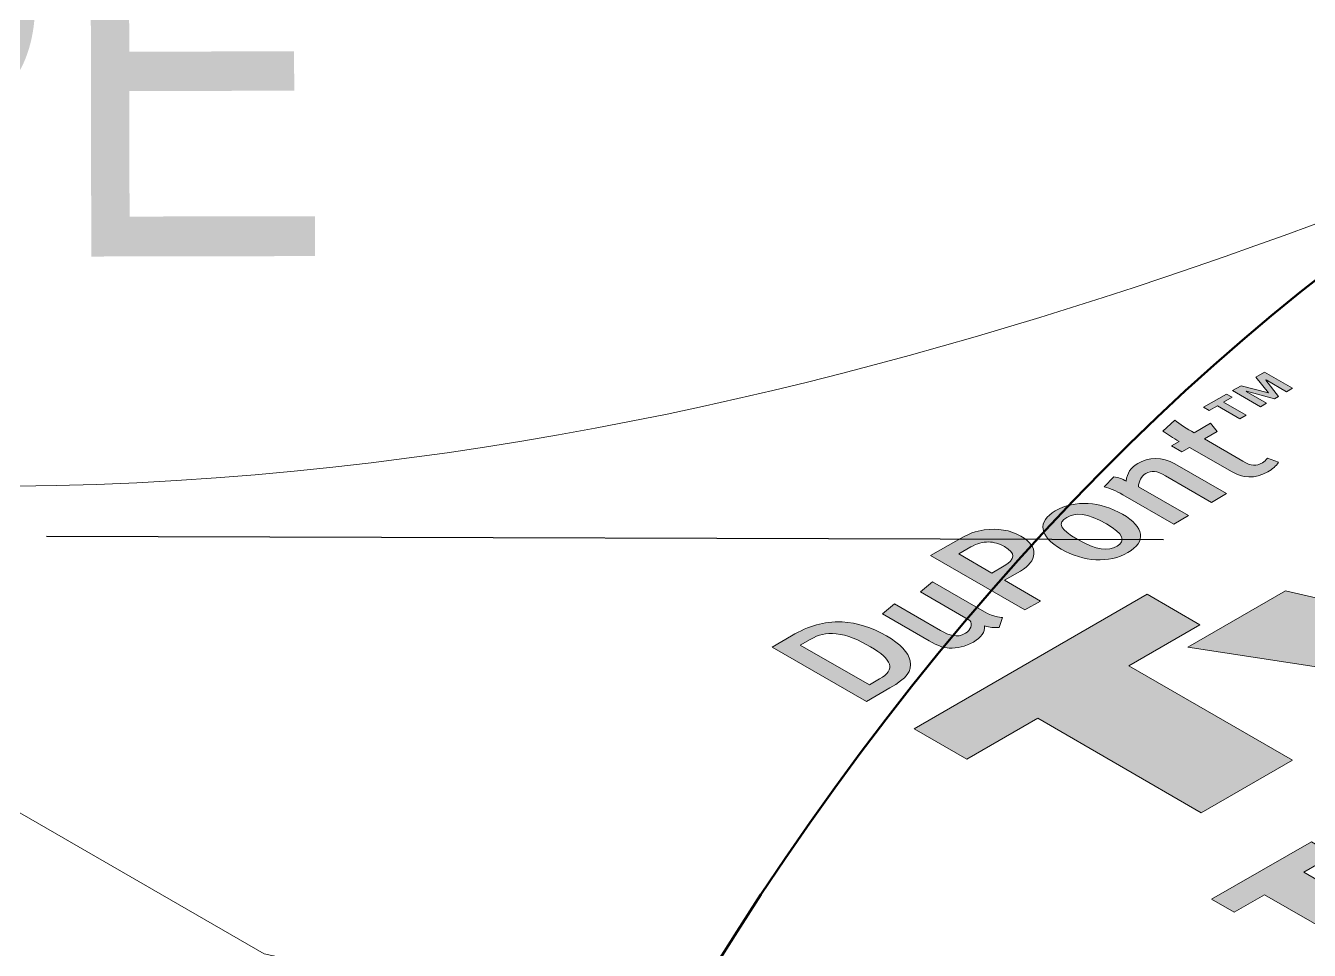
# Model space of a CAD drawing. Extents: x -1328 to 5679, y -4611 to 1603.
# Drawn here: x -933.62 to -901.55, y 269.29 to 292.4 of the extents above; entities that cross this region are included whole.
import ezdxf

# ---------------------------------------------------------------- set-up
doc = ezdxf.new("R2010")
doc.units = 0
doc.header["$MEASUREMENT"] = 0
for name, color, linetype, lineweight in [('G-ANNO-TTLB', 7, 'Continuous', 0), ('TYVEK', 7, 'Continuous', 0), ('X-REF - TRACED', 7, 'Continuous', 0)]:
    doc.layers.add(name, color=color, linetype=linetype, lineweight=lineweight)

# ---------------------------------------------------------------- blocks, each defined once
blk = doc.blocks.new('Block_54')
at = {"layer": 'TYVEK', "insert": (-952.881, 286.59), "char_height": 0.2, "attachment_point": 7, "rotation": 0.1123}
blk.add_mtext('\\C18;\\c0;\\FArial Narrow|b0|i0|c1;\\H9.001388;\\W1.000002;TAPE', dxfattribs=at)
blk = doc.blocks.new('Block_304')
at = {"layer": 'X-REF - TRACED', "true_color": 0x17477e, "transparency": 33554687}
h = blk.add_hatch(color=156, dxfattribs=at)
h.dxf.hatch_style = 2
edge = h.paths.add_edge_path()
edge.add_spline(control_points=[(-902.121, 283.254), (-902.121, 283.254), (-902.632, 283.55), (-902.632, 283.55), (-902.632, 283.55), (-902.642, 283.545), (-902.642, 283.545), (-902.642, 283.545), (-902.327, 283.134), (-902.327, 283.134), (-902.327, 283.134), (-902.422, 283.078), (-902.422, 283.078), (-902.422, 283.078), (-903.124, 283.264), (-903.124, 283.264), (-903.124, 283.264), (-903.134, 283.259), (-903.134, 283.259), (-903.134, 283.259), (-902.622, 282.963), (-902.622, 282.963), (-902.622, 282.963), (-902.773, 282.878), (-902.773, 282.878), (-902.773, 282.878), (-903.475, 283.284), (-903.475, 283.284), (-903.475, 283.284), (-903.259, 283.404), (-903.259, 283.404), (-903.259, 283.404), (-902.577, 283.229), (-902.577, 283.229), (-902.577, 283.229), (-902.893, 283.615), (-902.893, 283.615), (-902.893, 283.615), (-902.673, 283.745), (-902.673, 283.745), (-902.673, 283.745), (-901.971, 283.344), (-901.971, 283.344), (-901.971, 283.344), (-902.121, 283.254), (-902.121, 283.254)], knot_values=[0, 0, 0, 0, 1, 1, 1, 2, 2, 2, 3, 3, 3, 4, 4, 4, 5, 5, 5, 6, 6, 6, 7, 7, 7, 8, 8, 8, 9, 9, 9, 10, 10, 10, 11, 11, 11, 12, 12, 12, 13, 13, 13, 14, 14, 14, 15, 15, 15, 15], degree=3, periodic=0)
edge = h.paths.add_edge_path()
edge.add_spline(control_points=[(-903.695, 282.993), (-903.695, 282.993), (-903.134, 282.668), (-903.134, 282.668), (-903.134, 282.668), (-903.289, 282.577), (-903.289, 282.577), (-903.289, 282.577), (-903.846, 282.903), (-903.846, 282.903), (-903.846, 282.903), (-904.056, 282.783), (-904.056, 282.783), (-904.056, 282.783), (-904.196, 282.863), (-904.196, 282.863), (-904.196, 282.863), (-903.625, 283.194), (-903.625, 283.194), (-903.625, 283.194), (-903.485, 283.114), (-903.485, 283.114), (-903.485, 283.114), (-903.695, 282.993), (-903.695, 282.993)], knot_values=[0, 0, 0, 0, 1, 1, 1, 2, 2, 2, 3, 3, 3, 4, 4, 4, 5, 5, 5, 6, 6, 6, 7, 7, 7, 8, 8, 8, 8], degree=3, periodic=0)
h = blk.add_hatch(color=156, dxfattribs=at)
h.dxf.hatch_style = 2
edge = h.paths.add_edge_path()
edge.add_spline(control_points=[(-902.587, 281.254), (-902.923, 281.058), (-903.234, 281.109), (-903.48, 281.249), (-903.48, 281.249), (-904.547, 281.86), (-904.547, 281.86), (-904.547, 281.86), (-904.738, 281.75), (-904.738, 281.75), (-904.738, 281.75), (-904.994, 281.901), (-904.994, 281.901), (-904.994, 281.901), (-904.808, 282.011), (-904.808, 282.011), (-904.949, 282.096), (-905.099, 282.186), (-905.214, 282.271), (-905.214, 282.271), (-904.918, 282.542), (-904.918, 282.542), (-904.798, 282.452), (-904.608, 282.322), (-904.432, 282.226), (-904.432, 282.226), (-904.021, 282.467), (-904.021, 282.467), (-904.021, 282.467), (-903.86, 282.261), (-903.86, 282.261), (-903.86, 282.261), (-904.176, 282.076), (-904.176, 282.076), (-904.176, 282.076), (-903.214, 281.519), (-903.214, 281.519), (-902.998, 281.394), (-902.888, 281.384), (-902.723, 281.479), (-902.673, 281.509), (-902.642, 281.539), (-902.597, 281.59), (-902.597, 281.59), (-902.327, 281.489), (-902.327, 281.489), (-902.387, 281.394), (-902.472, 281.319), (-902.587, 281.254)], knot_values=[0, 0, 0, 0, 1, 1, 1, 2, 2, 2, 3, 3, 3, 4, 4, 4, 5, 5, 5, 6, 6, 6, 7, 7, 7, 8, 8, 8, 9, 9, 9, 10, 10, 10, 11, 11, 11, 12, 12, 12, 13, 13, 13, 14, 14, 14, 15, 15, 15, 16, 16, 16, 16], degree=3, periodic=0)
h = blk.add_hatch(color=156, dxfattribs=at)
h.dxf.hatch_style = 2
edge = h.paths.add_edge_path()
edge.add_spline(control_points=[(-903.996, 280.487), (-903.996, 280.487), (-905.144, 281.149), (-905.144, 281.149), (-905.375, 281.284), (-905.495, 281.289), (-905.64, 281.209), (-905.745, 281.149), (-905.821, 281.008), (-905.821, 280.878), (-905.821, 280.878), (-904.572, 280.156), (-904.572, 280.156), (-904.572, 280.156), (-904.938, 279.945), (-904.938, 279.945), (-904.938, 279.945), (-906.212, 280.677), (-906.212, 280.677), (-906.392, 280.783), (-906.512, 280.833), (-906.683, 280.873), (-906.683, 280.873), (-906.437, 281.129), (-906.437, 281.129), (-906.317, 281.109), (-906.222, 281.073), (-906.132, 281.018), (-906.101, 281.219), (-906.021, 281.359), (-905.841, 281.459), (-905.575, 281.615), (-905.229, 281.63), (-904.913, 281.449), (-904.913, 281.449), (-903.625, 280.707), (-903.625, 280.707), (-903.625, 280.707), (-903.996, 280.487), (-903.996, 280.487)], knot_values=[0, 0, 0, 0, 1, 1, 1, 2, 2, 2, 3, 3, 3, 4, 4, 4, 5, 5, 5, 6, 6, 6, 7, 7, 7, 8, 8, 8, 9, 9, 9, 10, 10, 10, 11, 11, 11, 12, 12, 12, 13, 13, 13, 13], degree=3, periodic=0)
h = blk.add_hatch(color=156, dxfattribs=at)
h.dxf.hatch_style = 2
edge = h.paths.add_edge_path()
edge.add_spline(control_points=[(-907.615, 280.111), (-907.856, 279.97), (-907.776, 279.81), (-907.355, 279.569), (-906.858, 279.279), (-906.583, 279.269), (-906.357, 279.394), (-906.137, 279.524), (-906.192, 279.7), (-906.623, 279.95), (-907.114, 280.231), (-907.395, 280.236), (-907.615, 280.111)], knot_values=[0, 0, 0, 0, 1, 1, 1, 2, 2, 2, 3, 3, 3, 4, 4, 4, 4], degree=3, periodic=0)
edge = h.paths.add_edge_path()
edge.add_spline(control_points=[(-906.086, 279.234), (-906.553, 278.963), (-907.194, 278.998), (-907.751, 279.319), (-908.302, 279.634), (-908.357, 280.01), (-907.901, 280.276), (-907.41, 280.557), (-906.763, 280.507), (-906.222, 280.191), (-905.67, 279.875), (-905.62, 279.504), (-906.086, 279.234)], knot_values=[0, 0, 0, 0, 1, 1, 1, 2, 2, 2, 3, 3, 3, 4, 4, 4, 4], degree=3, periodic=0)
h = blk.add_hatch(color=156, dxfattribs=at)
h.dxf.hatch_style = 2
edge = h.paths.add_edge_path()
edge.add_spline(control_points=[(-909.566, 279.499), (-909.711, 279.499), (-909.851, 279.464), (-910.007, 279.374), (-910.007, 279.374), (-910.312, 279.198), (-910.312, 279.198), (-910.312, 279.198), (-909.485, 278.722), (-909.485, 278.722), (-909.485, 278.722), (-909.179, 278.898), (-909.179, 278.898), (-908.889, 279.068), (-908.889, 279.218), (-909.169, 279.384), (-909.3, 279.459), (-909.43, 279.494), (-909.566, 279.499)], knot_values=[0, 0, 0, 0, 1, 1, 1, 2, 2, 2, 3, 3, 3, 4, 4, 4, 5, 5, 5, 6, 6, 6, 6], degree=3, periodic=0)
edge = h.paths.add_edge_path()
edge.add_spline(control_points=[(-908.773, 278.772), (-908.773, 278.772), (-909.169, 278.542), (-909.169, 278.542), (-909.169, 278.542), (-908.272, 278.02), (-908.272, 278.02), (-908.272, 278.02), (-908.658, 277.8), (-908.658, 277.8), (-908.658, 277.8), (-911.014, 279.158), (-911.014, 279.158), (-911.014, 279.158), (-910.388, 279.519), (-910.388, 279.519), (-910.042, 279.72), (-909.886, 279.77), (-909.676, 279.8), (-909.345, 279.85), (-909.019, 279.795), (-908.758, 279.644), (-908.297, 279.379), (-908.347, 279.018), (-908.773, 278.772)], knot_values=[0, 0, 0, 0, 1, 1, 1, 2, 2, 2, 3, 3, 3, 4, 4, 4, 5, 5, 5, 6, 6, 6, 7, 7, 7, 8, 8, 8, 8], degree=3, periodic=0)
h = blk.add_hatch(color=156, dxfattribs=at)
h.dxf.hatch_style = 2
edge = h.paths.add_edge_path()
edge.add_spline(control_points=[(-909.3, 277.364), (-909.43, 277.349), (-909.535, 277.359), (-909.666, 277.399), (-909.651, 277.248), (-909.751, 277.108), (-909.946, 276.998), (-910.142, 276.882), (-910.362, 276.837), (-910.548, 276.847), (-910.698, 276.852), (-910.839, 276.902), (-911.049, 277.028), (-911.049, 277.028), (-912.217, 277.705), (-912.217, 277.705), (-912.217, 277.705), (-911.917, 277.955), (-911.917, 277.955), (-911.917, 277.955), (-910.764, 277.288), (-910.764, 277.288), (-910.548, 277.163), (-910.362, 277.088), (-910.142, 277.218), (-910.017, 277.288), (-909.962, 277.439), (-910.032, 277.539), (-910.032, 277.539), (-911.265, 278.256), (-911.265, 278.256), (-911.265, 278.256), (-910.969, 278.501), (-910.969, 278.501), (-910.969, 278.501), (-909.671, 277.75), (-909.671, 277.75), (-909.41, 277.604), (-909.22, 277.614), (-909.22, 277.614), (-909.22, 277.614), (-909.3, 277.364), (-909.3, 277.364)], knot_values=[0, 0, 0, 0, 1, 1, 1, 2, 2, 2, 3, 3, 3, 4, 4, 4, 5, 5, 5, 6, 6, 6, 7, 7, 7, 8, 8, 8, 9, 9, 9, 10, 10, 10, 11, 11, 11, 12, 12, 12, 13, 13, 13, 14, 14, 14, 14], degree=3, periodic=0)
h = blk.add_hatch(color=156, dxfattribs=at)
h.dxf.hatch_style = 2
edge = h.paths.add_edge_path()
edge.add_spline(control_points=[(-913.376, 277.203), (-913.636, 277.228), (-913.812, 277.188), (-914.022, 277.063), (-914.022, 277.063), (-914.273, 276.922), (-914.273, 276.922), (-914.273, 276.922), (-912.543, 275.925), (-912.543, 275.925), (-912.543, 275.925), (-912.288, 276.075), (-912.288, 276.075), (-911.871, 276.311), (-911.982, 276.566), (-912.513, 276.877), (-912.819, 277.053), (-913.09, 277.178), (-913.376, 277.203)], knot_values=[0, 0, 0, 0, 1, 1, 1, 2, 2, 2, 3, 3, 3, 4, 4, 4, 5, 5, 5, 6, 6, 6, 6], degree=3, periodic=0)
edge = h.paths.add_edge_path()
edge.add_spline(control_points=[(-911.526, 276.526), (-911.475, 276.266), (-911.596, 276.1), (-912.037, 275.85), (-912.037, 275.85), (-912.619, 275.514), (-912.619, 275.514), (-912.619, 275.514), (-914.975, 276.872), (-914.975, 276.872), (-914.975, 276.872), (-914.489, 277.153), (-914.489, 277.153), (-914.042, 277.409), (-913.701, 277.514), (-913.225, 277.499), (-912.849, 277.479), (-912.488, 277.364), (-912.117, 277.153), (-911.761, 276.948), (-911.571, 276.737), (-911.526, 276.526)], knot_values=[0, 0, 0, 0, 1, 1, 1, 2, 2, 2, 3, 3, 3, 4, 4, 4, 5, 5, 5, 6, 6, 6, 7, 7, 7, 7], degree=3, periodic=0)
at = {"layer": 'X-REF - TRACED'}
for points, knots in [([(-902.121, 283.254), (-902.121, 283.254), (-902.632, 283.55), (-902.632, 283.55), (-902.632, 283.55), (-902.642, 283.545), (-902.642, 283.545), (-902.642, 283.545), (-902.327, 283.134), (-902.327, 283.134), (-902.327, 283.134), (-902.422, 283.078), (-902.422, 283.078), (-902.422, 283.078), (-903.124, 283.264), (-903.124, 283.264), (-903.124, 283.264), (-903.134, 283.259), (-903.134, 283.259), (-903.134, 283.259), (-902.622, 282.963), (-902.622, 282.963), (-902.622, 282.963), (-902.773, 282.878), (-902.773, 282.878), (-902.773, 282.878), (-903.475, 283.284), (-903.475, 283.284), (-903.475, 283.284), (-903.259, 283.404), (-903.259, 283.404), (-903.259, 283.404), (-902.577, 283.229), (-902.577, 283.229), (-902.577, 283.229), (-902.893, 283.615), (-902.893, 283.615), (-902.893, 283.615), (-902.673, 283.745), (-902.673, 283.745), (-902.673, 283.745), (-901.971, 283.344), (-901.971, 283.344), (-901.971, 283.344), (-902.121, 283.254), (-902.121, 283.254)], [0, 0, 0, 0, 1, 1, 1, 2, 2, 2, 3, 3, 3, 4, 4, 4, 5, 5, 5, 6, 6, 6, 7, 7, 7, 8, 8, 8, 9, 9, 9, 10, 10, 10, 11, 11, 11, 12, 12, 12, 13, 13, 13, 14, 14, 14, 15, 15, 15, 15]), ([(-903.695, 282.993), (-903.695, 282.993), (-903.134, 282.668), (-903.134, 282.668), (-903.134, 282.668), (-903.289, 282.577), (-903.289, 282.577), (-903.289, 282.577), (-903.846, 282.903), (-903.846, 282.903), (-903.846, 282.903), (-904.056, 282.783), (-904.056, 282.783), (-904.056, 282.783), (-904.196, 282.863), (-904.196, 282.863), (-904.196, 282.863), (-903.625, 283.194), (-903.625, 283.194), (-903.625, 283.194), (-903.485, 283.114), (-903.485, 283.114), (-903.485, 283.114), (-903.695, 282.993), (-903.695, 282.993)], [0, 0, 0, 0, 1, 1, 1, 2, 2, 2, 3, 3, 3, 4, 4, 4, 5, 5, 5, 6, 6, 6, 7, 7, 7, 8, 8, 8, 8]), ([(-902.587, 281.254), (-902.923, 281.058), (-903.234, 281.109), (-903.48, 281.249), (-903.48, 281.249), (-904.547, 281.86), (-904.547, 281.86), (-904.547, 281.86), (-904.738, 281.75), (-904.738, 281.75), (-904.738, 281.75), (-904.994, 281.901), (-904.994, 281.901), (-904.994, 281.901), (-904.808, 282.011), (-904.808, 282.011), (-904.949, 282.096), (-905.099, 282.186), (-905.214, 282.271), (-905.214, 282.271), (-904.918, 282.542), (-904.918, 282.542), (-904.798, 282.452), (-904.608, 282.322), (-904.432, 282.226), (-904.432, 282.226), (-904.021, 282.467), (-904.021, 282.467), (-904.021, 282.467), (-903.86, 282.261), (-903.86, 282.261), (-903.86, 282.261), (-904.176, 282.076), (-904.176, 282.076), (-904.176, 282.076), (-903.214, 281.519), (-903.214, 281.519), (-902.998, 281.394), (-902.888, 281.384), (-902.723, 281.479), (-902.673, 281.509), (-902.642, 281.539), (-902.597, 281.59), (-902.597, 281.59), (-902.327, 281.489), (-902.327, 281.489), (-902.387, 281.394), (-902.472, 281.319), (-902.587, 281.254)], [0, 0, 0, 0, 1, 1, 1, 2, 2, 2, 3, 3, 3, 4, 4, 4, 5, 5, 5, 6, 6, 6, 7, 7, 7, 8, 8, 8, 9, 9, 9, 10, 10, 10, 11, 11, 11, 12, 12, 12, 13, 13, 13, 14, 14, 14, 15, 15, 15, 16, 16, 16, 16]), ([(-903.996, 280.487), (-903.996, 280.487), (-905.144, 281.149), (-905.144, 281.149), (-905.375, 281.284), (-905.495, 281.289), (-905.64, 281.209), (-905.745, 281.149), (-905.821, 281.008), (-905.821, 280.878), (-905.821, 280.878), (-904.572, 280.156), (-904.572, 280.156), (-904.572, 280.156), (-904.938, 279.945), (-904.938, 279.945), (-904.938, 279.945), (-906.212, 280.677), (-906.212, 280.677), (-906.392, 280.783), (-906.512, 280.833), (-906.683, 280.873), (-906.683, 280.873), (-906.437, 281.129), (-906.437, 281.129), (-906.317, 281.109), (-906.222, 281.073), (-906.132, 281.018), (-906.101, 281.219), (-906.021, 281.359), (-905.841, 281.459), (-905.575, 281.615), (-905.229, 281.63), (-904.913, 281.449), (-904.913, 281.449), (-903.625, 280.707), (-903.625, 280.707), (-903.625, 280.707), (-903.996, 280.487), (-903.996, 280.487)], [0, 0, 0, 0, 1, 1, 1, 2, 2, 2, 3, 3, 3, 4, 4, 4, 5, 5, 5, 6, 6, 6, 7, 7, 7, 8, 8, 8, 9, 9, 9, 10, 10, 10, 11, 11, 11, 12, 12, 12, 13, 13, 13, 13]), ([(-906.086, 279.234), (-906.553, 278.963), (-907.194, 278.998), (-907.751, 279.319), (-908.302, 279.634), (-908.357, 280.01), (-907.901, 280.276), (-907.41, 280.557), (-906.763, 280.507), (-906.222, 280.191), (-905.67, 279.875), (-905.62, 279.504), (-906.086, 279.234)], [0, 0, 0, 0, 1, 1, 1, 2, 2, 2, 3, 3, 3, 4, 4, 4, 4]), ([(-907.615, 280.111), (-907.856, 279.97), (-907.776, 279.81), (-907.355, 279.569), (-906.858, 279.279), (-906.583, 279.269), (-906.357, 279.394), (-906.137, 279.524), (-906.192, 279.7), (-906.623, 279.95), (-907.114, 280.231), (-907.395, 280.236), (-907.615, 280.111)], [0, 0, 0, 0, 1, 1, 1, 2, 2, 2, 3, 3, 3, 4, 4, 4, 4]), ([(-908.773, 278.772), (-908.773, 278.772), (-909.169, 278.542), (-909.169, 278.542), (-909.169, 278.542), (-908.272, 278.02), (-908.272, 278.02), (-908.272, 278.02), (-908.658, 277.8), (-908.658, 277.8), (-908.658, 277.8), (-911.014, 279.158), (-911.014, 279.158), (-911.014, 279.158), (-910.388, 279.519), (-910.388, 279.519), (-910.042, 279.72), (-909.886, 279.77), (-909.676, 279.8), (-909.345, 279.85), (-909.019, 279.795), (-908.758, 279.644), (-908.297, 279.379), (-908.347, 279.018), (-908.773, 278.772)], [0, 0, 0, 0, 1, 1, 1, 2, 2, 2, 3, 3, 3, 4, 4, 4, 5, 5, 5, 6, 6, 6, 7, 7, 7, 8, 8, 8, 8]), ([(-909.566, 279.499), (-909.711, 279.499), (-909.851, 279.464), (-910.007, 279.374), (-910.007, 279.374), (-910.312, 279.198), (-910.312, 279.198), (-910.312, 279.198), (-909.485, 278.722), (-909.485, 278.722), (-909.485, 278.722), (-909.179, 278.898), (-909.179, 278.898), (-908.889, 279.068), (-908.889, 279.218), (-909.169, 279.384), (-909.3, 279.459), (-909.43, 279.494), (-909.566, 279.499)], [0, 0, 0, 0, 1, 1, 1, 2, 2, 2, 3, 3, 3, 4, 4, 4, 5, 5, 5, 6, 6, 6, 6]), ([(-909.3, 277.364), (-909.43, 277.349), (-909.535, 277.359), (-909.666, 277.399), (-909.651, 277.248), (-909.751, 277.108), (-909.946, 276.998), (-910.142, 276.882), (-910.362, 276.837), (-910.548, 276.847), (-910.698, 276.852), (-910.839, 276.902), (-911.049, 277.028), (-911.049, 277.028), (-912.217, 277.705), (-912.217, 277.705), (-912.217, 277.705), (-911.917, 277.955), (-911.917, 277.955), (-911.917, 277.955), (-910.764, 277.288), (-910.764, 277.288), (-910.548, 277.163), (-910.362, 277.088), (-910.142, 277.218), (-910.017, 277.288), (-909.962, 277.439), (-910.032, 277.539), (-910.032, 277.539), (-911.265, 278.256), (-911.265, 278.256), (-911.265, 278.256), (-910.969, 278.501), (-910.969, 278.501), (-910.969, 278.501), (-909.671, 277.75), (-909.671, 277.75), (-909.41, 277.604), (-909.22, 277.614), (-909.22, 277.614), (-909.22, 277.614), (-909.3, 277.364), (-909.3, 277.364)], [0, 0, 0, 0, 1, 1, 1, 2, 2, 2, 3, 3, 3, 4, 4, 4, 5, 5, 5, 6, 6, 6, 7, 7, 7, 8, 8, 8, 9, 9, 9, 10, 10, 10, 11, 11, 11, 12, 12, 12, 13, 13, 13, 14, 14, 14, 14]), ([(-911.526, 276.526), (-911.475, 276.266), (-911.596, 276.1), (-912.037, 275.85), (-912.037, 275.85), (-912.619, 275.514), (-912.619, 275.514), (-912.619, 275.514), (-914.975, 276.872), (-914.975, 276.872), (-914.975, 276.872), (-914.489, 277.153), (-914.489, 277.153), (-914.042, 277.409), (-913.701, 277.514), (-913.225, 277.499), (-912.849, 277.479), (-912.488, 277.364), (-912.117, 277.153), (-911.761, 276.948), (-911.571, 276.737), (-911.526, 276.526)], [0, 0, 0, 0, 1, 1, 1, 2, 2, 2, 3, 3, 3, 4, 4, 4, 5, 5, 5, 6, 6, 6, 7, 7, 7, 7]), ([(-913.376, 277.203), (-913.636, 277.228), (-913.812, 277.188), (-914.022, 277.063), (-914.022, 277.063), (-914.273, 276.922), (-914.273, 276.922), (-914.273, 276.922), (-912.543, 275.925), (-912.543, 275.925), (-912.543, 275.925), (-912.288, 276.075), (-912.288, 276.075), (-911.871, 276.311), (-911.982, 276.566), (-912.513, 276.877), (-912.819, 277.053), (-913.09, 277.178), (-913.376, 277.203)], [0, 0, 0, 0, 1, 1, 1, 2, 2, 2, 3, 3, 3, 4, 4, 4, 5, 5, 5, 6, 6, 6, 6])]:
    blk.add_open_spline(points, degree=3, knots=knots, dxfattribs=at)
blk = doc.blocks.new('Block_305')
at = {"layer": 'X-REF - TRACED', "true_color": 0x17477e, "transparency": 33554687}
h = blk.add_hatch(color=156, dxfattribs=at)
h.dxf.hatch_style = 2
edge = h.paths.add_edge_path()
edge.add_spline(control_points=[(-892.491, 275.674), (-892.696, 275.794), (-892.937, 275.82), (-893.147, 275.694), (-893.353, 275.579), (-893.333, 275.433), (-893.117, 275.313), (-893.117, 275.313), (-892.491, 275.674), (-892.491, 275.674)], knot_values=[0, 0, 0, 0, 1, 1, 1, 2, 2, 2, 3, 3, 3, 3], degree=3, periodic=0)
edge = h.paths.add_edge_path()
edge.add_spline(control_points=[(-892.812, 275.133), (-892.536, 274.977), (-892.305, 274.967), (-892.095, 275.093), (-891.909, 275.198), (-891.914, 275.288), (-891.994, 275.363), (-891.994, 275.363), (-891.072, 275.895), (-891.072, 275.895), (-890.832, 275.724), (-890.902, 275.383), (-891.734, 274.902), (-892.486, 274.471), (-893.243, 274.321), (-893.854, 274.667), (-894.481, 275.033), (-894.2, 275.479), (-893.488, 275.895), (-892.877, 276.246), (-892.055, 276.491), (-891.348, 276.08), (-891.348, 276.08), (-891.262, 276.03), (-891.262, 276.03), (-891.262, 276.03), (-892.812, 275.133), (-892.812, 275.133)], knot_values=[0, 0, 0, 0, 1, 1, 1, 2, 2, 2, 3, 3, 3, 4, 4, 4, 5, 5, 5, 6, 6, 6, 7, 7, 7, 8, 8, 8, 9, 9, 9, 9], degree=3, periodic=0)
h = blk.add_hatch(color=156, dxfattribs=at)
h.dxf.hatch_style = 2
edge = h.paths.add_edge_path()
edge.add_spline(control_points=[(-895.168, 273.418), (-894.907, 273.569), (-895.078, 273.729), (-895.288, 273.854), (-895.544, 274), (-895.815, 274.055), (-896.035, 273.925), (-896.235, 273.809), (-896.175, 273.639), (-895.915, 273.494), (-895.704, 273.368), (-895.429, 273.268), (-895.168, 273.418)], knot_values=[0, 0, 0, 0, 1, 1, 1, 2, 2, 2, 3, 3, 3, 4, 4, 4, 4], degree=3, periodic=0)
edge = h.paths.add_edge_path()
edge.add_spline(control_points=[(-897.053, 273.057), (-897.218, 273.158), (-897.469, 273.298), (-897.679, 273.398), (-897.679, 273.398), (-896.752, 273.94), (-896.752, 273.94), (-896.752, 273.94), (-896.461, 273.779), (-896.461, 273.779), (-896.461, 273.779), (-896.456, 273.789), (-896.456, 273.789), (-896.516, 273.985), (-896.436, 274.19), (-896.08, 274.396), (-895.544, 274.702), (-894.932, 274.772), (-894.296, 274.406), (-893.729, 274.08), (-893.839, 273.689), (-894.381, 273.378), (-894.672, 273.208), (-894.997, 273.138), (-895.298, 273.138), (-895.298, 273.138), (-894.496, 272.671), (-894.496, 272.671), (-894.496, 272.671), (-895.439, 272.125), (-895.439, 272.125), (-895.439, 272.125), (-897.053, 273.057), (-897.053, 273.057)], knot_values=[0, 0, 0, 0, 1, 1, 1, 2, 2, 2, 3, 3, 3, 4, 4, 4, 5, 5, 5, 6, 6, 6, 7, 7, 7, 8, 8, 8, 9, 9, 9, 10, 10, 10, 11, 11, 11, 11], degree=3, periodic=0)
h = blk.add_hatch(color=156, dxfattribs=at)
h.dxf.hatch_style = 2
edge = h.paths.add_edge_path()
edge.add_spline(control_points=[(-898.381, 271.919), (-898.742, 271.714), (-898.802, 271.583), (-898.672, 271.503), (-898.582, 271.453), (-898.411, 271.443), (-898.246, 271.538), (-898.01, 271.674), (-898.015, 271.849), (-898.211, 271.959), (-898.211, 271.959), (-898.261, 271.989), (-898.261, 271.989), (-898.261, 271.989), (-898.381, 271.919), (-898.381, 271.919)], knot_values=[0, 0, 0, 0, 1, 1, 1, 2, 2, 2, 3, 3, 3, 4, 4, 4, 5, 5, 5, 5], degree=3, periodic=0)
edge = h.paths.add_edge_path()
edge.add_spline(control_points=[(-900.161, 271.433), (-900.356, 271.559), (-900.336, 271.724), (-900.201, 271.894), (-900.066, 272.065), (-899.82, 272.235), (-899.569, 272.381), (-898.727, 272.867), (-898.176, 272.982), (-897.659, 272.686), (-897.659, 272.686), (-896.897, 272.245), (-896.897, 272.245), (-896.837, 272.21), (-896.762, 272.175), (-896.657, 272.135), (-896.657, 272.135), (-897.499, 271.649), (-897.499, 271.649), (-897.499, 271.649), (-897.744, 271.774), (-897.744, 271.774), (-897.7, 271.538), (-897.88, 271.358), (-898.211, 271.162), (-898.411, 271.047), (-898.627, 270.937), (-898.812, 270.892), (-899.033, 270.832), (-899.309, 270.832), (-899.524, 270.952), (-900.006, 271.233), (-899.494, 271.629), (-898.827, 272.015), (-898.827, 272.015), (-898.567, 272.17), (-898.567, 272.17), (-898.567, 272.17), (-898.657, 272.22), (-898.657, 272.22), (-898.792, 272.295), (-898.983, 272.325), (-899.193, 272.205), (-899.409, 272.085), (-899.389, 271.989), (-899.304, 271.924), (-899.304, 271.924), (-900.161, 271.433), (-900.161, 271.433)], knot_values=[0, 0, 0, 0, 1, 1, 1, 2, 2, 2, 3, 3, 3, 4, 4, 4, 5, 5, 5, 6, 6, 6, 7, 7, 7, 8, 8, 8, 9, 9, 9, 10, 10, 10, 11, 11, 11, 12, 12, 12, 13, 13, 13, 14, 14, 14, 15, 15, 15, 16, 16, 16, 16], degree=3, periodic=0)
h = blk.add_hatch(color=156, dxfattribs=at)
h.dxf.hatch_style = 2
edge = h.paths.add_edge_path()
edge.add_spline(control_points=[(-902.673, 270.681), (-902.673, 270.681), (-903.43, 270.245), (-903.43, 270.245), (-903.43, 270.245), (-903.996, 270.571), (-903.996, 270.571), (-903.996, 270.571), (-901.499, 272.009), (-901.499, 272.009), (-901.499, 272.009), (-900.938, 271.684), (-900.938, 271.684), (-900.938, 271.684), (-901.695, 271.248), (-901.695, 271.248), (-901.695, 271.248), (-899.945, 270.235), (-899.945, 270.235), (-899.945, 270.235), (-900.918, 269.673), (-900.918, 269.673), (-900.918, 269.673), (-902.673, 270.681), (-902.673, 270.681)], knot_values=[0, 0, 0, 0, 1, 1, 1, 2, 2, 2, 3, 3, 3, 4, 4, 4, 5, 5, 5, 6, 6, 6, 7, 7, 7, 8, 8, 8, 8], degree=3, periodic=0)
at = {"layer": 'X-REF - TRACED'}
for points, knots in [([(-892.812, 275.133), (-892.536, 274.977), (-892.305, 274.967), (-892.095, 275.093), (-891.909, 275.198), (-891.914, 275.288), (-891.994, 275.363), (-891.994, 275.363), (-891.072, 275.895), (-891.072, 275.895), (-890.832, 275.724), (-890.902, 275.383), (-891.734, 274.902), (-892.486, 274.471), (-893.243, 274.321), (-893.854, 274.667), (-894.481, 275.033), (-894.2, 275.479), (-893.488, 275.895), (-892.877, 276.246), (-892.055, 276.491), (-891.348, 276.08), (-891.348, 276.08), (-891.262, 276.03), (-891.262, 276.03), (-891.262, 276.03), (-892.812, 275.133), (-892.812, 275.133)], [0, 0, 0, 0, 1, 1, 1, 2, 2, 2, 3, 3, 3, 4, 4, 4, 5, 5, 5, 6, 6, 6, 7, 7, 7, 8, 8, 8, 9, 9, 9, 9]), ([(-892.491, 275.674), (-892.696, 275.794), (-892.937, 275.82), (-893.147, 275.694), (-893.353, 275.579), (-893.333, 275.433), (-893.117, 275.313), (-893.117, 275.313), (-892.491, 275.674), (-892.491, 275.674)], [0, 0, 0, 0, 1, 1, 1, 2, 2, 2, 3, 3, 3, 3]), ([(-897.053, 273.057), (-897.218, 273.158), (-897.469, 273.298), (-897.679, 273.398), (-897.679, 273.398), (-896.752, 273.94), (-896.752, 273.94), (-896.752, 273.94), (-896.461, 273.779), (-896.461, 273.779), (-896.461, 273.779), (-896.456, 273.789), (-896.456, 273.789), (-896.516, 273.985), (-896.436, 274.19), (-896.08, 274.396), (-895.544, 274.702), (-894.932, 274.772), (-894.296, 274.406), (-893.729, 274.08), (-893.839, 273.689), (-894.381, 273.378), (-894.672, 273.208), (-894.997, 273.138), (-895.298, 273.138), (-895.298, 273.138), (-894.496, 272.671), (-894.496, 272.671), (-894.496, 272.671), (-895.439, 272.125), (-895.439, 272.125), (-895.439, 272.125), (-897.053, 273.057), (-897.053, 273.057)], [0, 0, 0, 0, 1, 1, 1, 2, 2, 2, 3, 3, 3, 4, 4, 4, 5, 5, 5, 6, 6, 6, 7, 7, 7, 8, 8, 8, 9, 9, 9, 10, 10, 10, 11, 11, 11, 11]), ([(-895.168, 273.418), (-894.907, 273.569), (-895.078, 273.729), (-895.288, 273.854), (-895.544, 274), (-895.815, 274.055), (-896.035, 273.925), (-896.235, 273.809), (-896.175, 273.639), (-895.915, 273.494), (-895.704, 273.368), (-895.429, 273.268), (-895.168, 273.418)], [0, 0, 0, 0, 1, 1, 1, 2, 2, 2, 3, 3, 3, 4, 4, 4, 4]), ([(-900.161, 271.433), (-900.356, 271.559), (-900.336, 271.724), (-900.201, 271.894), (-900.066, 272.065), (-899.82, 272.235), (-899.569, 272.381), (-898.727, 272.867), (-898.176, 272.982), (-897.659, 272.686), (-897.659, 272.686), (-896.897, 272.245), (-896.897, 272.245), (-896.837, 272.21), (-896.762, 272.175), (-896.657, 272.135), (-896.657, 272.135), (-897.499, 271.649), (-897.499, 271.649), (-897.499, 271.649), (-897.744, 271.774), (-897.744, 271.774), (-897.7, 271.538), (-897.88, 271.358), (-898.211, 271.162), (-898.411, 271.047), (-898.627, 270.937), (-898.812, 270.892), (-899.033, 270.832), (-899.309, 270.832), (-899.524, 270.952), (-900.006, 271.233), (-899.494, 271.629), (-898.827, 272.015), (-898.827, 272.015), (-898.567, 272.17), (-898.567, 272.17), (-898.567, 272.17), (-898.657, 272.22), (-898.657, 272.22), (-898.792, 272.295), (-898.983, 272.325), (-899.193, 272.205), (-899.409, 272.085), (-899.389, 271.989), (-899.304, 271.924), (-899.304, 271.924), (-900.161, 271.433), (-900.161, 271.433)], [0, 0, 0, 0, 1, 1, 1, 2, 2, 2, 3, 3, 3, 4, 4, 4, 5, 5, 5, 6, 6, 6, 7, 7, 7, 8, 8, 8, 9, 9, 9, 10, 10, 10, 11, 11, 11, 12, 12, 12, 13, 13, 13, 14, 14, 14, 15, 15, 15, 16, 16, 16, 16]), ([(-902.673, 270.681), (-902.673, 270.681), (-903.43, 270.245), (-903.43, 270.245), (-903.43, 270.245), (-903.996, 270.571), (-903.996, 270.571), (-903.996, 270.571), (-901.499, 272.009), (-901.499, 272.009), (-901.499, 272.009), (-900.938, 271.684), (-900.938, 271.684), (-900.938, 271.684), (-901.695, 271.248), (-901.695, 271.248), (-901.695, 271.248), (-899.945, 270.235), (-899.945, 270.235), (-899.945, 270.235), (-900.918, 269.673), (-900.918, 269.673), (-900.918, 269.673), (-902.673, 270.681), (-902.673, 270.681)], [0, 0, 0, 0, 1, 1, 1, 2, 2, 2, 3, 3, 3, 4, 4, 4, 5, 5, 5, 6, 6, 6, 7, 7, 7, 8, 8, 8, 8]), ([(-898.381, 271.919), (-898.742, 271.714), (-898.802, 271.583), (-898.672, 271.503), (-898.582, 271.453), (-898.411, 271.443), (-898.246, 271.538), (-898.01, 271.674), (-898.015, 271.849), (-898.211, 271.959), (-898.211, 271.959), (-898.261, 271.989), (-898.261, 271.989), (-898.261, 271.989), (-898.381, 271.919), (-898.381, 271.919)], [0, 0, 0, 0, 1, 1, 1, 2, 2, 2, 3, 3, 3, 4, 4, 4, 5, 5, 5, 5])]:
    blk.add_open_spline(points, degree=3, knots=knots, dxfattribs=at)
blk = doc.blocks.new('Block_307')
at = {"layer": 'X-REF - TRACED', "true_color": 0x17477e, "transparency": 33554687}
h = blk.add_hatch(color=156, dxfattribs=at)
h.dxf.hatch_style = 2
edge = h.paths.add_edge_path()
edge.add_spline(control_points=[(-898.025, 274.667), (-898.025, 274.667), (-898.662, 275.96), (-898.662, 275.96), (-898.662, 275.96), (-904.587, 276.872), (-904.587, 276.872), (-904.587, 276.872), (-902.146, 278.281), (-902.146, 278.281), (-902.146, 278.281), (-899.259, 277.614), (-899.259, 277.614), (-899.259, 277.614), (-900.437, 279.269), (-900.437, 279.269), (-900.437, 279.269), (-898.256, 280.527), (-898.256, 280.527), (-898.256, 280.527), (-897.193, 278.326), (-897.193, 278.326), (-896.587, 277.073), (-896.211, 276.426), (-895.825, 275.935), (-895.825, 275.935), (-898.025, 274.667), (-898.025, 274.667)], knot_values=[0, 0, 0, 0, 1, 1, 1, 2, 2, 2, 3, 3, 3, 4, 4, 4, 5, 5, 5, 6, 6, 6, 7, 7, 7, 8, 8, 8, 9, 9, 9, 9], degree=3, periodic=0)
h = blk.add_hatch(color=156, dxfattribs=at)
h.dxf.hatch_style = 2
edge = h.paths.add_edge_path()
edge.add_spline(control_points=[(-908.337, 275.093), (-908.337, 275.093), (-910.112, 274.07), (-910.112, 274.07), (-910.112, 274.07), (-911.425, 274.827), (-911.425, 274.827), (-911.425, 274.827), (-905.605, 278.191), (-905.605, 278.191), (-905.605, 278.191), (-904.287, 277.429), (-904.287, 277.429), (-904.287, 277.429), (-906.061, 276.406), (-906.061, 276.406), (-906.061, 276.406), (-901.976, 274.05), (-901.976, 274.05), (-901.976, 274.05), (-904.252, 272.731), (-904.252, 272.731), (-904.252, 272.731), (-908.337, 275.093), (-908.337, 275.093)], knot_values=[0, 0, 0, 0, 1, 1, 1, 2, 2, 2, 3, 3, 3, 4, 4, 4, 5, 5, 5, 6, 6, 6, 7, 7, 7, 8, 8, 8, 8], degree=3, periodic=0)
at = {"layer": 'X-REF - TRACED'}
for points, knots in [([(-898.025, 274.667), (-898.025, 274.667), (-898.662, 275.96), (-898.662, 275.96), (-898.662, 275.96), (-904.587, 276.872), (-904.587, 276.872), (-904.587, 276.872), (-902.146, 278.281), (-902.146, 278.281), (-902.146, 278.281), (-899.259, 277.614), (-899.259, 277.614), (-899.259, 277.614), (-900.437, 279.269), (-900.437, 279.269), (-900.437, 279.269), (-898.256, 280.527), (-898.256, 280.527), (-898.256, 280.527), (-897.193, 278.326), (-897.193, 278.326), (-896.587, 277.073), (-896.211, 276.426), (-895.825, 275.935), (-895.825, 275.935), (-898.025, 274.667), (-898.025, 274.667)], [0, 0, 0, 0, 1, 1, 1, 2, 2, 2, 3, 3, 3, 4, 4, 4, 5, 5, 5, 6, 6, 6, 7, 7, 7, 8, 8, 8, 9, 9, 9, 9]), ([(-908.337, 275.093), (-908.337, 275.093), (-910.112, 274.07), (-910.112, 274.07), (-910.112, 274.07), (-911.425, 274.827), (-911.425, 274.827), (-911.425, 274.827), (-905.605, 278.191), (-905.605, 278.191), (-905.605, 278.191), (-904.287, 277.429), (-904.287, 277.429), (-904.287, 277.429), (-906.061, 276.406), (-906.061, 276.406), (-906.061, 276.406), (-901.976, 274.05), (-901.976, 274.05), (-901.976, 274.05), (-904.252, 272.731), (-904.252, 272.731), (-904.252, 272.731), (-908.337, 275.093), (-908.337, 275.093)], [0, 0, 0, 0, 1, 1, 1, 2, 2, 2, 3, 3, 3, 4, 4, 4, 5, 5, 5, 6, 6, 6, 7, 7, 7, 8, 8, 8, 8])]:
    blk.add_open_spline(points, degree=3, knots=knots, dxfattribs=at)
blk = doc.blocks.new('Block_306')
at = {"layer": 'X-REF - TRACED'}
blk.add_blockref('Block_307', (0, 0), dxfattribs=at)
blk = doc.blocks.new('Block_303')
at = {"layer": 'X-REF - TRACED'}
for name in ['Block_306', 'Block_304', 'Block_305']:
    blk.add_blockref(name, (0, 0), dxfattribs=at)
blk = doc.blocks.new('Block_297')
at = {"layer": 'X-REF - TRACED', "color": 250, "lineweight": 50, "true_color": 0x231f20}
blk.add_open_spline([(-894.185, 203.45), (-882.234, 196.547), (-862.868, 207.736), (-850.912, 228.43), (-838.971, 249.125), (-838.965, 271.498), (-850.917, 278.401), (-850.917, 278.401), (-874.308, 291.907), (-874.308, 291.907), (-886.255, 298.8), (-905.63, 287.611), (-917.577, 266.921), (-929.528, 246.227), (-929.528, 223.858), (-917.577, 216.955), (-917.577, 216.955), (-894.185, 203.45), (-894.185, 203.45)], degree=3, knots=[0, 0, 0, 0, 1, 1, 1, 2, 2, 2, 3, 3, 3, 4, 4, 4, 5, 5, 5, 6, 6, 6, 6], dxfattribs=at)
at = {"layer": 'X-REF - TRACED', "color": 250, "lineweight": 20, "true_color": 0x231f20}
for points, knots in [([(-870.824, 276.797), (-883.793, 271.523), (-903.775, 263.913), (-927.663, 269.207), (-927.663, 269.207), (-951.009, 282.678), (-951.009, 282.678), (-927.121, 277.389), (-907.139, 284.999), (-894.165, 290.267)], [0, 0, 0, 0, 1, 1, 1, 2, 2, 2, 3, 3, 3, 3]), ([(-850.917, 278.401), (-862.863, 285.289), (-882.239, 274.105), (-894.185, 253.416), (-906.132, 232.722), (-906.132, 210.348), (-894.185, 203.45)], [0, 0, 0, 0, 1, 1, 1, 2, 2, 2, 2]), ([(-853.253, 274.341), (-863.906, 280.497), (-881.186, 270.521), (-891.844, 252.062), (-902.497, 233.604), (-902.497, 213.652), (-891.844, 207.496), (-881.186, 201.349), (-863.906, 211.326), (-853.248, 229.784), (-842.59, 248.237), (-842.59, 268.19), (-853.253, 274.341)], [0, 0, 0, 0, 1, 1, 1, 2, 2, 2, 3, 3, 3, 4, 4, 4, 4])]:
    blk.add_open_spline(points, degree=3, knots=knots, dxfattribs=at)
at = {"layer": 'X-REF - TRACED'}
blk.add_blockref('Block_303', (0, 0), dxfattribs=at)

msp = doc.modelspace()

# ---------------------------------------------------------------- hatches: boundary and pattern name
at = {"layer": 'G-ANNO-TTLB', "true_color": 0xff00ff, "transparency": 33554687}
h = msp.add_hatch(color=6, dxfattribs=at)
edge = h.paths.add_edge_path()
edge.add_spline(control_points=[(1625.998, -853.91), (1625.998, -853.91), (-1303.52, -853.91), (-1303.52, -853.91), (-1303.52, -853.91), (-1303.52, 1603.09), (-1303.52, 1603.09), (-1303.52, 1603.09), (1625.998, 1603.09), (1625.998, 1603.09), (1625.998, 1603.09), (1625.998, -853.91), (1625.998, -853.91)], knot_values=[0, 0, 0, 0, 1, 1, 1, 2, 2, 2, 3, 3, 3, 4, 4, 4, 4], degree=3, periodic=0)
edge = h.paths.add_edge_path()
edge.add_spline(control_points=[(-1294.52, 1594.09), (-1294.52, 1594.09), (-1294.52, -844.91), (-1294.52, -844.91), (-1294.52, -844.91), (1616.998, -844.91), (1616.998, -844.91), (1616.998, -844.91), (1616.998, 1594.09), (1616.998, 1594.09), (1616.998, 1594.09), (-1294.52, 1594.09), (-1294.52, 1594.09)], knot_values=[0, 0, 0, 0, 1, 1, 1, 2, 2, 2, 3, 3, 3, 4, 4, 4, 4], degree=3, periodic=0)
edge.add_line((-1294.52, 1594.09), (-1294.52, 1594.09))

# ---------------------------------------------------------------- linework, layer by layer
at = {"layer": 'G-ANNO-TTLB'}
for points in [[(1625.998, -853.91), (1625.998, -853.91), (-1303.52, -853.91), (-1303.52, -853.91), (-1303.52, -853.91), (-1303.52, 1603.09), (-1303.52, 1603.09), (-1303.52, 1603.09), (1625.998, 1603.09), (1625.998, 1603.09), (1625.998, 1603.09), (1625.998, -853.91), (1625.998, -853.91)], [(-1294.52, 1594.09), (-1294.52, 1594.09), (-1294.52, -844.91), (-1294.52, -844.91), (-1294.52, -844.91), (1616.998, -844.91), (1616.998, -844.91), (1616.998, -844.91), (1616.998, 1594.09), (1616.998, 1594.09), (1616.998, 1594.09), (-1294.52, 1594.09), (-1294.52, 1594.09)]]:
    msp.add_open_spline(points, degree=3, knots=[0, 0, 0, 0, 1, 1, 1, 2, 2, 2, 3, 3, 3, 4, 4, 4, 4], dxfattribs=at)
at = {"layer": 'TYVEK', "color": 18, "lineweight": 25, "true_color": 0x000000}
msp.add_circle((-903.254, 267.122), 74.255, dxfattribs=at)
at = {"layer": 'X-REF - TRACED', "color": 2, "lineweight": 25, "true_color": 0xffff00}
msp.add_line((-933.102, 279.642), (-905.196, 279.561), dxfattribs=at)

# ---------------------------------------------------------------- block references
at = {"layer": 'TYVEK'}
msp.add_blockref('Block_54', (0, 0), dxfattribs=at)
at = {"layer": 'X-REF - TRACED'}
msp.add_blockref('Block_297', (0, 0), dxfattribs=at)

doc.saveas('drawing.dxf')
